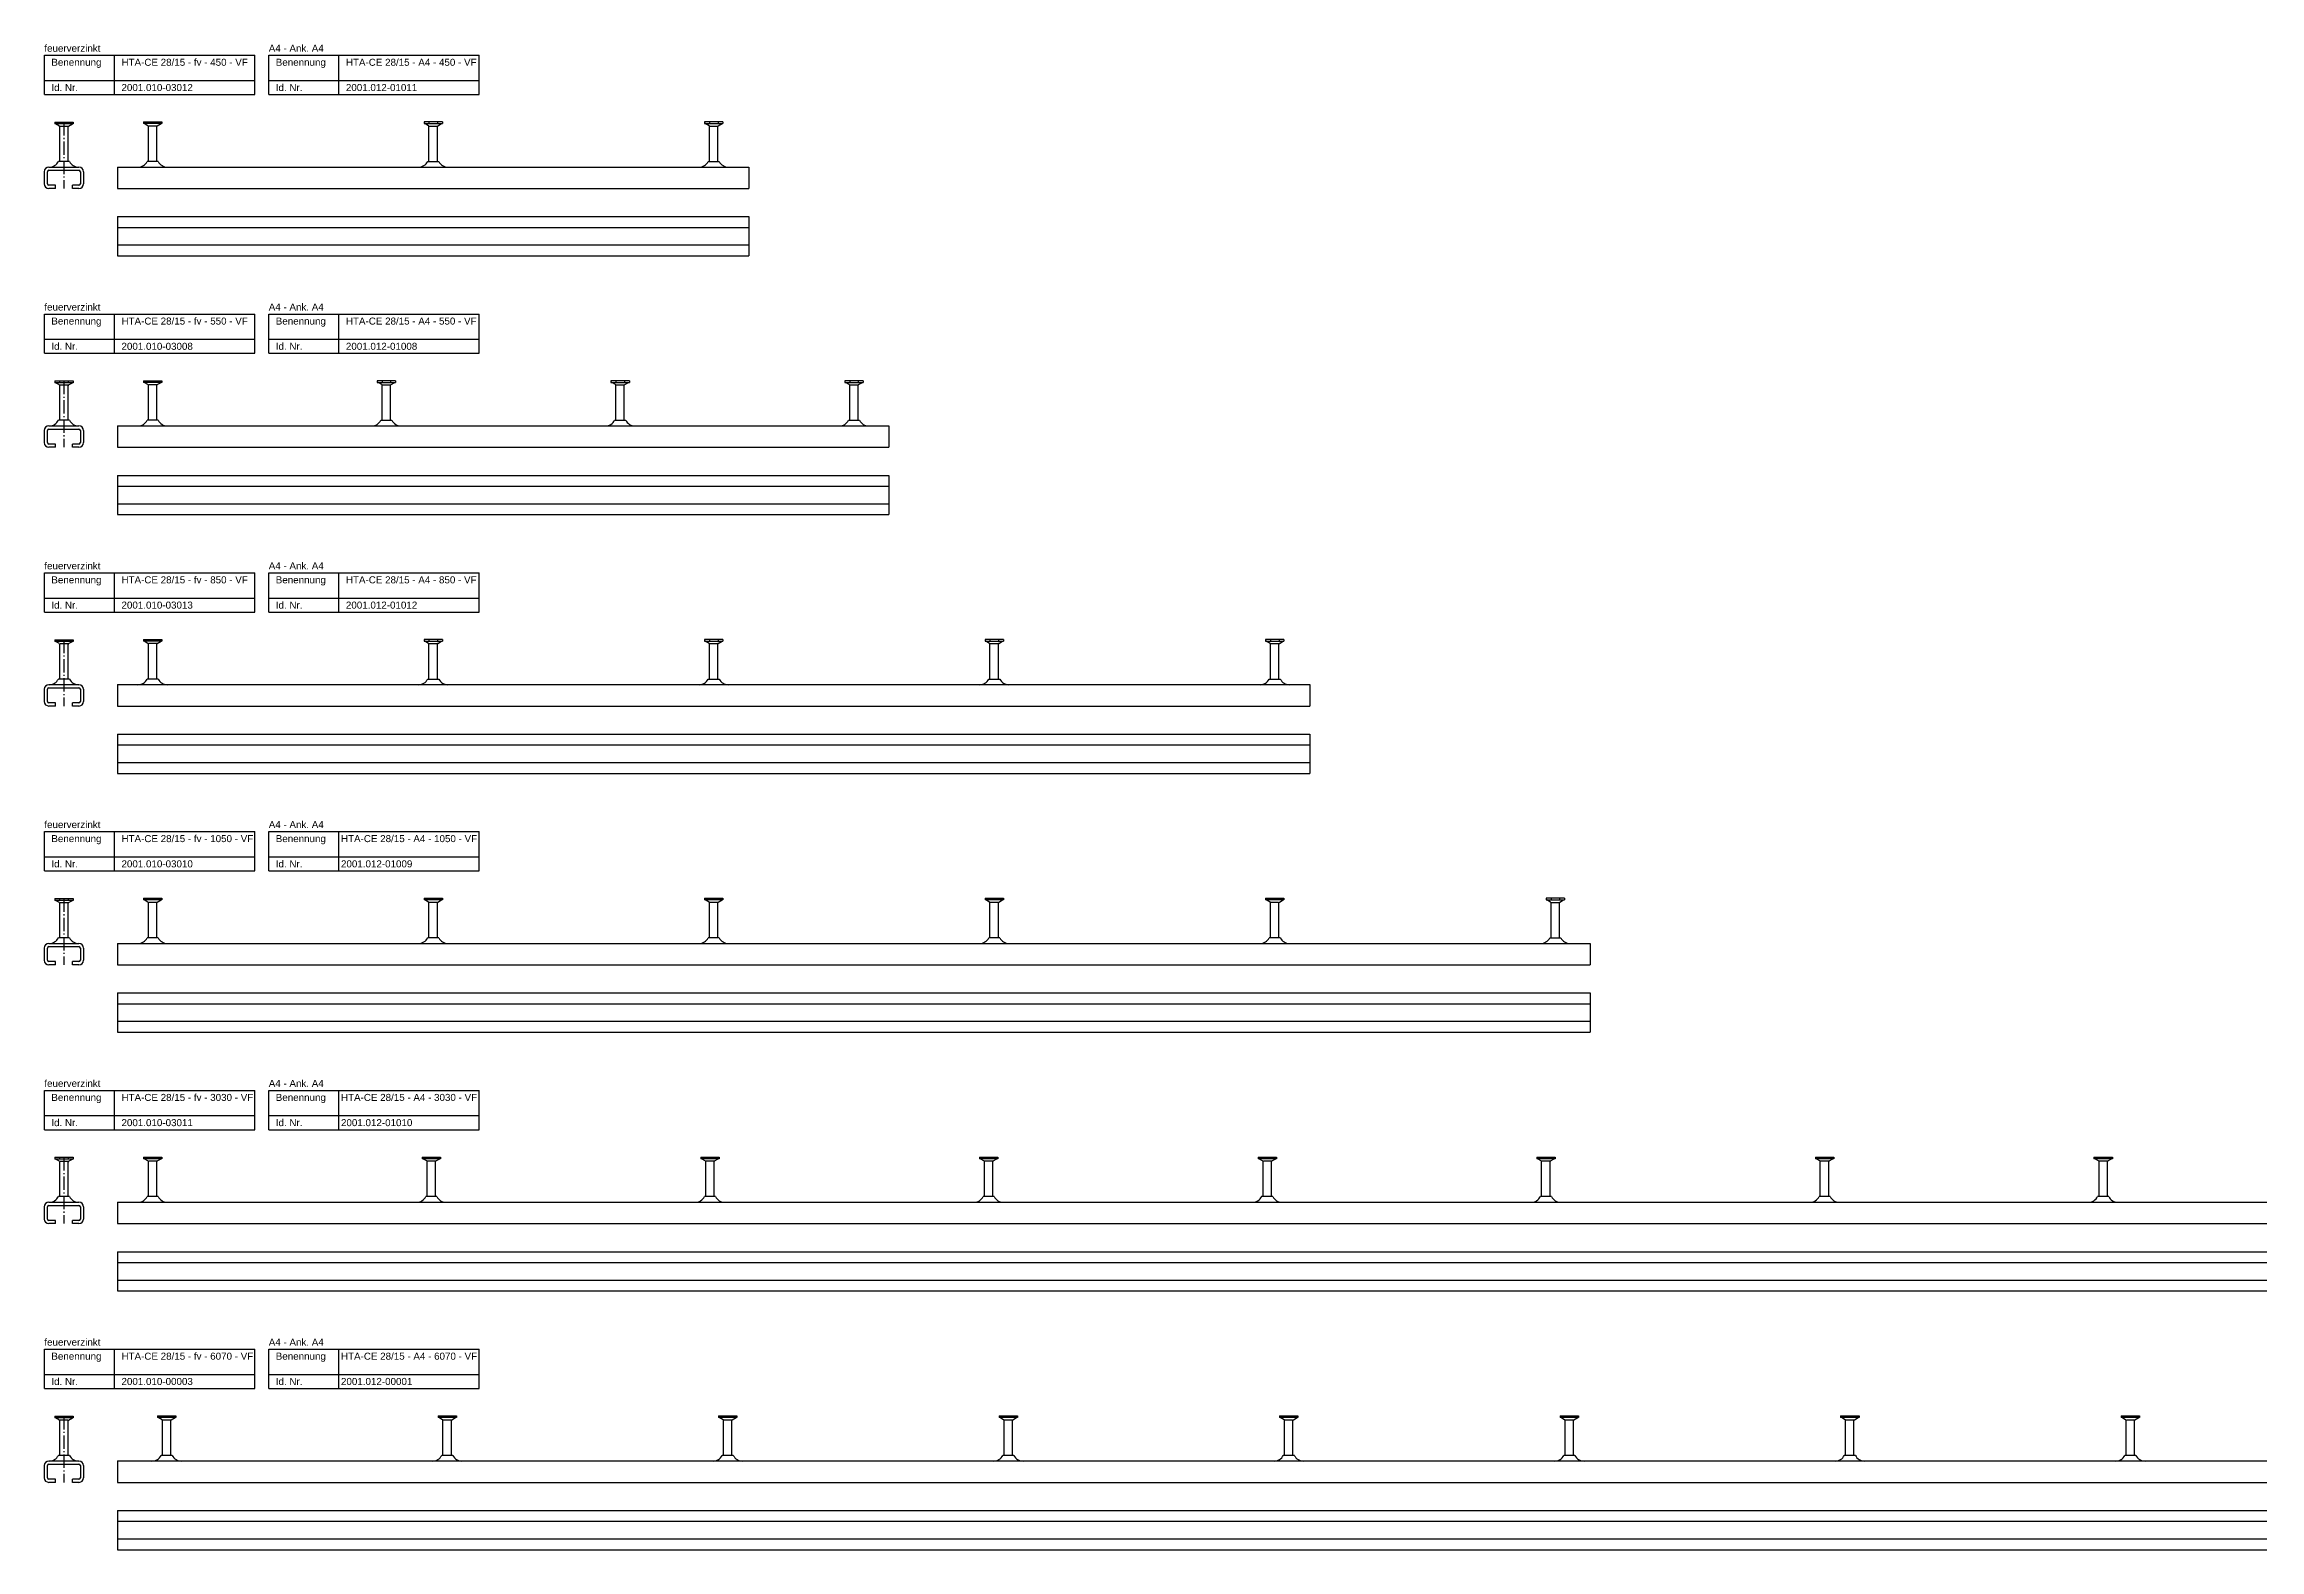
# Model space of a CAD drawing. Header units: millimetres. Extents: x 6200 to 12322, y 378 to 2559.
# Drawn here: x 6200 to 7780, y 378 to 1452 of the extents above; entities that cross this region are included whole.
import ezdxf

# ---------------------------------------------------------------- set-up
doc = ezdxf.new("R2010")
doc.units = ezdxf.units.MM
doc.header["$LTSCALE"] = 10
doc.linetypes.add('AM_DIN_G_W050x2', pattern=[6.875, 4.75, -0.875, 0.375, -0.875])
doc.layers.add('HALFEN', color=2, linetype='CONTINUOUS')
doc.styles.add('ARIAL50', font='arial.ttf', dxfattribs={"height": 5})

msp = doc.modelspace()

# ---------------------------------------------------------------- linework, layer by layer
at = {"layer": 'HALFEN'}
for p, q in [((6200.2, 1443.7), (6350.2, 1443.7)), ((6200.2, 1415.7), (6200.2, 1443.7)), ((6250.2, 1415.7), (6250.2, 1443.7)), ((6350.2, 1415.7), (6350.2, 1443.7)), ((6360.2, 1443.7), (6510.2, 1443.7)), ((6360.2, 1415.7), (6360.2, 1443.7)), ((6410.2, 1415.7), (6410.2, 1443.7)), ((6510.2, 1415.7), (6510.2, 1443.7)), ((6200.2, 1425.7), (6350.2, 1425.7)), ((6360.2, 1425.7), (6510.2, 1425.7)), ((6200.2, 1415.7), (6350.2, 1415.7)), ((6360.2, 1415.7), (6510.2, 1415.7)), ((6207.6, 1396), (6220.7, 1396)), ((6207.6, 1396), (6207.6, 1394.7)), ((6220.7, 1394.7), (6207.6, 1394.7)), ((6210.9, 1393.2), (6208.2, 1394.7)), ((6211.1, 1395.8), (6211.1, 1394.9)), ((6211.2, 1368), (6211.2, 1392.6)), ((6216.9, 1393), (6211.4, 1393)), ((6217.2, 1395.8), (6217.2, 1394.9)), ((6217.2, 1368), (6217.2, 1392.6)), ((6217.5, 1393.2), (6220.2, 1394.7)), ((6220.7, 1396), (6220.7, 1394.7)), ((6270.9, 1396.2), (6284, 1396.2)), ((6270.9, 1396.2), (6270.9, 1395)), ((6284, 1395), (6270.9, 1395)), ((6274.1, 1393.4), (6271.4, 1395)), ((6274.4, 1396.1), (6274.4, 1395.1)), ((6274.4, 1368), (6274.4, 1392.9)), ((6280.2, 1393.2), (6274.6, 1393.2)), ((6280.4, 1368), (6280.4, 1392.9)), ((6280.5, 1396.1), (6280.5, 1395.1)), ((6280.7, 1393.4), (6283.4, 1395)), ((6284, 1396.2), (6284, 1395)), ((6484, 1396.2), (6470.9, 1396.2)), ((6470.9, 1396.2), (6470.9, 1395)), ((6470.9, 1395), (6484, 1395)), ((6474.1, 1393.4), (6471.4, 1395)), ((6474.4, 1396.1), (6474.4, 1395.1)), ((6474.4, 1368), (6474.4, 1392.9)), ((6474.6, 1393.2), (6480.2, 1393.2)), ((6480.4, 1368), (6480.4, 1392.9)), ((6480.5, 1396.1), (6480.5, 1395.1)), ((6480.7, 1393.4), (6483.4, 1395)), ((6484, 1396.2), (6484, 1395)), ((6684, 1396.2), (6670.9, 1396.2)), ((6670.9, 1396.2), (6670.9, 1395)), ((6670.9, 1395), (6684, 1395)), ((6674.1, 1393.4), (6671.4, 1395)), ((6674.4, 1396.1), (6674.4, 1395.1)), ((6674.4, 1368), (6674.4, 1392.9)), ((6674.6, 1393.2), (6680.2, 1393.2)), ((6680.4, 1368), (6680.4, 1392.9)), ((6680.5, 1396.1), (6680.5, 1395.1)), ((6680.7, 1393.4), (6683.4, 1395)), ((6684, 1396.2), (6684, 1395)), ((6200.2, 1352), (6200.2, 1360.7)), ((6202.4, 1352), (6202.4, 1360.7)), ((6203.4, 1364), (6224.9, 1364)), ((6203.4, 1361.7), (6224.9, 1361.7)), ((6218.1, 1368), (6210.2, 1368)), ((6225.9, 1360.7), (6225.9, 1352)), ((6228.2, 1360.7), (6228.2, 1352)), ((6252.4, 1364), (6702.4, 1364)), ((6252.4, 1364), (6252.4, 1348.7)), ((6281.4, 1368), (6273.5, 1368)), ((6473.5, 1368), (6481.4, 1368)), ((6673.5, 1368), (6681.4, 1368)), ((6702.4, 1364), (6702.4, 1348.7)), ((6208.2, 1351), (6203.4, 1351)), ((6208.2, 1348.7), (6203.4, 1348.7)), ((6208.2, 1348.7), (6208.2, 1351)), ((6220.2, 1348.7), (6220.2, 1351)), ((6224.9, 1351), (6220.2, 1351)), ((6224.9, 1348.7), (6220.2, 1348.7)), ((6252.4, 1348.7), (6702.4, 1348.7)), ((6252.4, 1328.7), (6702.4, 1328.7)), ((6252.4, 1328.7), (6252.4, 1300.7)), ((6702.4, 1328.7), (6702.4, 1300.7)), ((6252.4, 1321), (6702.4, 1321)), ((6252.4, 1308.5), (6702.4, 1308.5)), ((6252.4, 1300.7), (6702.4, 1300.7)), ((6200.2, 1259.2), (6350.2, 1259.2)), ((6200.2, 1231.2), (6200.2, 1259.2)), ((6250.2, 1231.2), (6250.2, 1259.2)), ((6350.2, 1231.2), (6350.2, 1259.2)), ((6360.2, 1259.2), (6510.2, 1259.2)), ((6360.2, 1231.2), (6360.2, 1259.2)), ((6410.2, 1231.2), (6410.2, 1259.2)), ((6510.2, 1231.2), (6510.2, 1259.2)), ((6200.2, 1241.2), (6350.2, 1241.2)), ((6360.2, 1241.2), (6510.2, 1241.2)), ((6200.2, 1231.2), (6350.2, 1231.2)), ((6360.2, 1231.2), (6510.2, 1231.2)), ((6207.6, 1211.5), (6220.7, 1211.5)), ((6207.6, 1211.5), (6207.6, 1210.2)), ((6220.7, 1210.2), (6207.6, 1210.2)), ((6210.9, 1208.7), (6208.2, 1210.2)), ((6211.1, 1211.3), (6211.1, 1210.4)), ((6211.2, 1183.5), (6211.2, 1208.1)), ((6216.9, 1208.5), (6211.4, 1208.5)), ((6217.2, 1211.3), (6217.2, 1210.4)), ((6217.2, 1183.5), (6217.2, 1208.1)), ((6217.5, 1208.7), (6220.2, 1210.2)), ((6220.7, 1211.5), (6220.7, 1210.2)), ((6270.9, 1211.7), (6284, 1211.7)), ((6270.9, 1211.7), (6270.9, 1210.5)), ((6284, 1210.5), (6270.9, 1210.5)), ((6274.1, 1208.9), (6271.4, 1210.5)), ((6274.4, 1211.6), (6274.4, 1210.6)), ((6274.4, 1183.5), (6274.4, 1208.4)), ((6280.2, 1208.7), (6274.6, 1208.7)), ((6280.4, 1183.5), (6280.4, 1208.4)), ((6280.5, 1211.6), (6280.5, 1210.6)), ((6280.7, 1208.9), (6283.4, 1210.5)), ((6284, 1211.7), (6284, 1210.5)), ((6450.6, 1211.7), (6437.5, 1211.7)), ((6437.5, 1211.7), (6437.5, 1210.5)), ((6437.5, 1210.5), (6450.6, 1210.5)), ((6440.8, 1208.9), (6438.1, 1210.5)), ((6441, 1211.6), (6441, 1210.6)), ((6441.1, 1183.5), (6441.1, 1208.4)), ((6441.3, 1208.7), (6446.9, 1208.7)), ((6447.1, 1211.6), (6447.1, 1210.6)), ((6447.1, 1183.5), (6447.1, 1208.4)), ((6447.4, 1208.9), (6450.1, 1210.5)), ((6450.6, 1211.7), (6450.6, 1210.5)), ((6617.3, 1211.7), (6604.2, 1211.7)), ((6604.2, 1211.7), (6604.2, 1210.5)), ((6604.2, 1210.5), (6617.3, 1210.5)), ((6607.4, 1208.9), (6604.7, 1210.5)), ((6607.7, 1211.6), (6607.7, 1210.6)), ((6607.7, 1183.5), (6607.7, 1208.4)), ((6608, 1208.7), (6613.5, 1208.7)), ((6613.7, 1183.5), (6613.7, 1208.4)), ((6613.8, 1211.6), (6613.8, 1210.6)), ((6614, 1208.9), (6616.7, 1210.5)), ((6617.3, 1211.7), (6617.3, 1210.5)), ((6784, 1211.7), (6770.9, 1211.7)), ((6770.9, 1211.7), (6770.9, 1210.5)), ((6770.9, 1210.5), (6784, 1210.5)), ((6774.1, 1208.9), (6771.4, 1210.5)), ((6774.4, 1211.6), (6774.4, 1210.6)), ((6774.4, 1183.5), (6774.4, 1208.4)), ((6774.6, 1208.7), (6780.2, 1208.7)), ((6780.4, 1183.5), (6780.4, 1208.4)), ((6780.5, 1211.6), (6780.5, 1210.6)), ((6780.7, 1208.9), (6783.4, 1210.5)), ((6784, 1211.7), (6784, 1210.5)), ((6200.2, 1167.5), (6200.2, 1176.2)), ((6202.4, 1167.5), (6202.4, 1176.2)), ((6203.4, 1179.5), (6224.9, 1179.5)), ((6203.4, 1177.2), (6224.9, 1177.2)), ((6218.1, 1183.5), (6210.2, 1183.5)), ((6225.9, 1176.2), (6225.9, 1167.5)), ((6228.2, 1176.2), (6228.2, 1167.5)), ((6252.4, 1179.5), (6802.4, 1179.5)), ((6252.4, 1179.5), (6252.4, 1164.2)), ((6281.4, 1183.5), (6273.5, 1183.5)), ((6440.1, 1183.5), (6448, 1183.5)), ((6606.8, 1183.5), (6614.7, 1183.5)), ((6773.5, 1183.5), (6781.4, 1183.5)), ((6802.4, 1179.5), (6802.4, 1164.2)), ((6208.2, 1166.5), (6203.4, 1166.5)), ((6208.2, 1164.2), (6203.4, 1164.2)), ((6208.2, 1164.2), (6208.2, 1166.5)), ((6220.2, 1164.2), (6220.2, 1166.5)), ((6224.9, 1166.5), (6220.2, 1166.5)), ((6224.9, 1164.2), (6220.2, 1164.2)), ((6252.4, 1164.2), (6802.4, 1164.2)), ((6252.4, 1144.2), (6802.4, 1144.2)), ((6252.4, 1144.2), (6252.4, 1116.2)), ((6802.4, 1144.2), (6802.4, 1116.2)), ((6252.4, 1136.5), (6802.4, 1136.5)), ((6252.4, 1124), (6802.4, 1124)), ((6252.4, 1116.2), (6802.4, 1116.2)), ((6200.2, 1074.7), (6350.2, 1074.7)), ((6200.2, 1046.7), (6200.2, 1074.7)), ((6250.2, 1046.7), (6250.2, 1074.7)), ((6350.2, 1046.7), (6350.2, 1074.7)), ((6360.2, 1074.7), (6510.2, 1074.7)), ((6360.2, 1046.7), (6360.2, 1074.7)), ((6410.2, 1046.7), (6410.2, 1074.7)), ((6510.2, 1046.7), (6510.2, 1074.7)), ((6200.2, 1056.7), (6350.2, 1056.7)), ((6200.2, 1046.7), (6350.2, 1046.7)), ((6360.2, 1056.7), (6510.2, 1056.7)), ((6360.2, 1046.7), (6510.2, 1046.7)), ((6207.6, 1027), (6220.7, 1027)), ((6207.6, 1027), (6207.6, 1025.7)), ((6211.1, 1026.8), (6211.1, 1025.9)), ((6217.2, 1026.8), (6217.2, 1025.9)), ((6220.7, 1027), (6220.7, 1025.7)), ((6270.9, 1027.2), (6284, 1027.2)), ((6270.9, 1027.2), (6270.9, 1026)), ((6274.4, 1027.1), (6274.4, 1026.1)), ((6280.5, 1027.1), (6280.5, 1026.1)), ((6284, 1027.2), (6284, 1026)), ((6484, 1027.2), (6470.9, 1027.2)), ((6470.9, 1027.2), (6470.9, 1026)), ((6474.4, 1027.1), (6474.4, 1026.1)), ((6480.5, 1027.1), (6480.5, 1026.1)), ((6484, 1027.2), (6484, 1026)), ((6684, 1027.2), (6670.9, 1027.2)), ((6670.9, 1027.2), (6670.9, 1026)), ((6674.4, 1027.1), (6674.4, 1026.1)), ((6680.5, 1027.1), (6680.5, 1026.1)), ((6684, 1027.2), (6684, 1026)), ((6884, 1027.2), (6870.9, 1027.2)), ((6870.9, 1027.2), (6870.9, 1026)), ((6874.4, 1027.1), (6874.4, 1026.1)), ((6880.5, 1027.1), (6880.5, 1026.1)), ((6884, 1027.2), (6884, 1026)), ((7084, 1027.2), (7070.9, 1027.2)), ((7070.9, 1027.2), (7070.9, 1026)), ((7074.4, 1027.1), (7074.4, 1026.1)), ((7080.5, 1027.1), (7080.5, 1026.1)), ((7084, 1027.2), (7084, 1026)), ((6220.7, 1025.7), (6207.6, 1025.7)), ((6210.9, 1024.2), (6208.2, 1025.7)), ((6211.2, 999), (6211.2, 1023.6)), ((6216.9, 1024), (6211.4, 1024)), ((6217.2, 999), (6217.2, 1023.6)), ((6217.5, 1024.2), (6220.2, 1025.7)), ((6284, 1026), (6270.9, 1026)), ((6274.1, 1024.4), (6271.4, 1026)), ((6274.4, 999), (6274.4, 1023.9)), ((6280.2, 1024.2), (6274.6, 1024.2)), ((6280.4, 999), (6280.4, 1023.9)), ((6280.7, 1024.4), (6283.4, 1026)), ((6470.9, 1026), (6484, 1026)), ((6474.1, 1024.4), (6471.4, 1026)), ((6474.4, 999), (6474.4, 1023.9)), ((6474.6, 1024.2), (6480.2, 1024.2)), ((6480.4, 999), (6480.4, 1023.9)), ((6480.7, 1024.4), (6483.4, 1026)), ((6670.9, 1026), (6684, 1026)), ((6674.1, 1024.4), (6671.4, 1026)), ((6674.4, 999), (6674.4, 1023.9)), ((6674.6, 1024.2), (6680.2, 1024.2)), ((6680.4, 999), (6680.4, 1023.9)), ((6680.7, 1024.4), (6683.4, 1026)), ((6870.9, 1026), (6884, 1026)), ((6874.1, 1024.4), (6871.4, 1026)), ((6874.4, 999), (6874.4, 1023.9)), ((6874.6, 1024.2), (6880.2, 1024.2)), ((6880.4, 999), (6880.4, 1023.9)), ((6880.7, 1024.4), (6883.4, 1026)), ((7070.9, 1026), (7084, 1026)), ((7074.1, 1024.4), (7071.4, 1026)), ((7074.4, 999), (7074.4, 1023.9)), ((7074.6, 1024.2), (7080.2, 1024.2)), ((7080.4, 999), (7080.4, 1023.9)), ((7080.7, 1024.4), (7083.4, 1026)), ((6218.1, 999), (6210.2, 999)), ((6281.4, 999), (6273.5, 999)), ((6473.5, 999), (6481.4, 999)), ((6673.5, 999), (6681.4, 999)), ((6873.5, 999), (6881.4, 999)), ((7073.5, 999), (7081.4, 999)), ((6200.2, 983), (6200.2, 991.7)), ((6202.4, 983), (6202.4, 991.7)), ((6203.4, 995), (6224.9, 995)), ((6203.4, 992.7), (6224.9, 992.7)), ((6208.2, 982), (6203.4, 982)), ((6208.2, 979.7), (6203.4, 979.7)), ((6208.2, 979.7), (6208.2, 982)), ((6220.2, 979.7), (6220.2, 982)), ((6224.9, 982), (6220.2, 982)), ((6224.9, 979.7), (6220.2, 979.7)), ((6225.9, 991.7), (6225.9, 983)), ((6228.2, 991.7), (6228.2, 983)), ((6252.4, 995), (7102.4, 995)), ((6252.4, 995), (6252.4, 979.7)), ((6252.4, 979.7), (7102.4, 979.7)), ((7102.4, 995), (7102.4, 979.7)), ((6252.4, 959.7), (7102.4, 959.7)), ((6252.4, 959.7), (6252.4, 931.7)), ((6252.4, 952), (7102.4, 952)), ((7102.4, 959.7), (7102.4, 931.7)), ((6252.4, 939.5), (7102.4, 939.5)), ((6252.4, 931.7), (7102.4, 931.7)), ((6200.2, 890.2), (6350.2, 890.2)), ((6200.2, 862.2), (6200.2, 890.2)), ((6250.2, 862.2), (6250.2, 890.2)), ((6350.2, 862.2), (6350.2, 890.2)), ((6360.2, 890.2), (6510.2, 890.2)), ((6360.2, 862.2), (6360.2, 890.2)), ((6410.2, 862.2), (6410.2, 890.2)), ((6510.2, 862.2), (6510.2, 890.2)), ((6200.2, 872.2), (6350.2, 872.2)), ((6360.2, 872.2), (6510.2, 872.2)), ((6200.2, 862.2), (6350.2, 862.2)), ((6360.2, 862.2), (6510.2, 862.2)), ((6207.6, 842.5), (6220.7, 842.5)), ((6207.6, 842.5), (6207.6, 841.2)), ((6220.7, 841.2), (6207.6, 841.2)), ((6210.9, 839.7), (6208.2, 841.2)), ((6211.1, 842.3), (6211.1, 841.4)), ((6211.2, 814.5), (6211.2, 839.1)), ((6216.9, 839.5), (6211.4, 839.5)), ((6217.2, 842.3), (6217.2, 841.4)), ((6217.2, 814.5), (6217.2, 839.1)), ((6217.5, 839.7), (6220.2, 841.2)), ((6220.7, 842.5), (6220.7, 841.2)), ((6270.9, 842.7), (6284, 842.7)), ((6270.9, 842.7), (6270.9, 841.5)), ((6284, 841.5), (6270.9, 841.5)), ((6274.1, 839.9), (6271.4, 841.5)), ((6274.4, 842.6), (6274.4, 841.6)), ((6274.4, 814.5), (6274.4, 839.4)), ((6280.2, 839.7), (6274.6, 839.7)), ((6280.4, 814.5), (6280.4, 839.4)), ((6280.5, 842.6), (6280.5, 841.6)), ((6280.7, 839.9), (6283.4, 841.5)), ((6284, 842.7), (6284, 841.5)), ((6470.9, 842.7), (6484, 842.7)), ((6470.9, 842.7), (6470.9, 841.5)), ((6484, 841.5), (6470.9, 841.5)), ((6474.1, 839.9), (6471.4, 841.5)), ((6474.4, 842.6), (6474.4, 841.6)), ((6474.4, 814.5), (6474.4, 839.4)), ((6480.2, 839.7), (6474.6, 839.7)), ((6480.4, 814.5), (6480.4, 839.4)), ((6480.5, 842.6), (6480.5, 841.6)), ((6480.7, 839.9), (6483.4, 841.5)), ((6484, 842.7), (6484, 841.5)), ((6670.9, 842.7), (6684, 842.7)), ((6670.9, 842.7), (6670.9, 841.5)), ((6684, 841.5), (6670.9, 841.5)), ((6674.1, 839.9), (6671.4, 841.5)), ((6674.4, 842.6), (6674.4, 841.6)), ((6674.4, 814.5), (6674.4, 839.4)), ((6680.2, 839.7), (6674.6, 839.7)), ((6680.4, 814.5), (6680.4, 839.4)), ((6680.5, 842.6), (6680.5, 841.6)), ((6680.7, 839.9), (6683.4, 841.5)), ((6684, 842.7), (6684, 841.5)), ((6870.9, 842.7), (6884, 842.7)), ((6870.9, 842.7), (6870.9, 841.5)), ((6884, 841.5), (6870.9, 841.5)), ((6874.1, 839.9), (6871.4, 841.5)), ((6874.4, 842.6), (6874.4, 841.6)), ((6874.4, 814.5), (6874.4, 839.4)), ((6880.2, 839.7), (6874.6, 839.7)), ((6880.4, 814.5), (6880.4, 839.4)), ((6880.5, 842.6), (6880.5, 841.6)), ((6880.7, 839.9), (6883.4, 841.5)), ((6884, 842.7), (6884, 841.5)), ((7070.9, 842.7), (7084, 842.7)), ((7070.9, 842.7), (7070.9, 841.5)), ((7084, 841.5), (7070.9, 841.5)), ((7074.1, 839.9), (7071.4, 841.5)), ((7074.4, 842.6), (7074.4, 841.6)), ((7074.4, 814.5), (7074.4, 839.4)), ((7080.2, 839.7), (7074.6, 839.7)), ((7080.4, 814.5), (7080.4, 839.4)), ((7080.5, 842.6), (7080.5, 841.6)), ((7080.7, 839.9), (7083.4, 841.5)), ((7084, 842.7), (7084, 841.5)), ((7284, 842.7), (7270.9, 842.7)), ((7270.9, 842.7), (7270.9, 841.5)), ((7270.9, 841.5), (7284, 841.5)), ((7274.1, 839.9), (7271.4, 841.5)), ((7274.4, 842.6), (7274.4, 841.6)), ((7274.4, 814.5), (7274.4, 839.4)), ((7274.6, 839.7), (7280.2, 839.7)), ((7280.4, 814.5), (7280.4, 839.4)), ((7280.5, 842.6), (7280.5, 841.6)), ((7280.7, 839.9), (7283.4, 841.5)), ((7284, 842.7), (7284, 841.5)), ((6200.2, 798.5), (6200.2, 807.2)), ((6202.4, 798.5), (6202.4, 807.2)), ((6203.4, 810.5), (6224.9, 810.5)), ((6203.4, 808.2), (6224.9, 808.2)), ((6218.1, 814.5), (6210.2, 814.5)), ((6225.9, 807.2), (6225.9, 798.5)), ((6228.2, 807.2), (6228.2, 798.5)), ((6252.4, 810.5), (7302.4, 810.5)), ((6252.4, 810.5), (6252.4, 795.2)), ((6281.4, 814.5), (6273.5, 814.5)), ((6481.4, 814.5), (6473.5, 814.5)), ((6681.4, 814.5), (6673.5, 814.5)), ((6881.4, 814.5), (6873.5, 814.5)), ((7081.4, 814.5), (7073.5, 814.5)), ((7273.5, 814.5), (7281.4, 814.5)), ((7302.4, 810.5), (7302.4, 795.2)), ((6208.2, 797.5), (6203.4, 797.5)), ((6208.2, 795.2), (6203.4, 795.2)), ((6208.2, 795.2), (6208.2, 797.5)), ((6220.2, 795.2), (6220.2, 797.5)), ((6224.9, 797.5), (6220.2, 797.5)), ((6224.9, 795.2), (6220.2, 795.2)), ((6252.4, 795.2), (7302.4, 795.2)), ((6252.4, 775.2), (7302.4, 775.2)), ((6252.4, 775.2), (6252.4, 747.2)), ((7302.4, 775.2), (7302.4, 747.2)), ((6252.4, 767.5), (7302.4, 767.5)), ((6252.4, 755), (7302.4, 755)), ((6252.4, 747.2), (7302.4, 747.2)), ((6200.2, 705.7), (6350.2, 705.7)), ((6200.2, 677.7), (6200.2, 705.7)), ((6250.2, 677.7), (6250.2, 705.7)), ((6350.2, 677.7), (6350.2, 705.7)), ((6360.2, 705.7), (6510.2, 705.7)), ((6360.2, 677.7), (6360.2, 705.7)), ((6410.2, 677.7), (6410.2, 705.7)), ((6510.2, 677.7), (6510.2, 705.7)), ((6200.2, 687.7), (6350.2, 687.7)), ((6360.2, 687.7), (6510.2, 687.7)), ((6200.2, 677.7), (6350.2, 677.7)), ((6360.2, 677.7), (6510.2, 677.7)), ((6207.6, 658), (6220.7, 658)), ((6207.6, 658), (6207.6, 656.7)), ((6220.7, 656.7), (6207.6, 656.7)), ((6210.9, 655.2), (6208.2, 656.7)), ((6211.1, 657.8), (6211.1, 656.9)), ((6211.2, 630), (6211.2, 654.6)), ((6216.9, 655), (6211.4, 655)), ((6217.2, 657.8), (6217.2, 656.9)), ((6217.2, 630), (6217.2, 654.6)), ((6217.5, 655.2), (6220.2, 656.7)), ((6220.7, 658), (6220.7, 656.7)), ((6270.9, 658.2), (6284, 658.2)), ((6270.9, 658.2), (6270.9, 657)), ((6284, 657), (6270.9, 657)), ((6274.1, 655.4), (6271.4, 657)), ((6274.4, 658.1), (6274.4, 657.1)), ((6274.4, 630), (6274.4, 654.9)), ((6280.2, 655.2), (6274.6, 655.2)), ((6280.4, 630), (6280.4, 654.9)), ((6280.5, 658.1), (6280.5, 657.1)), ((6280.7, 655.4), (6283.4, 657)), ((6284, 658.2), (6284, 657)), ((6469.5, 658.2), (6482.6, 658.2)), ((6469.5, 658.2), (6469.5, 657)), ((6482.6, 657), (6469.5, 657)), ((6472.8, 655.4), (6470.1, 657)), ((6473, 658.1), (6473, 657.1)), ((6473.1, 630), (6473.1, 654.9)), ((6478.9, 655.2), (6473.3, 655.2)), ((6479.1, 658.1), (6479.1, 657.1)), ((6479.1, 630), (6479.1, 654.9)), ((6479.4, 655.4), (6482.1, 657)), ((6482.6, 658.2), (6482.6, 657)), ((6668.2, 658.2), (6681.3, 658.2)), ((6668.2, 658.2), (6668.2, 657)), ((6681.3, 657), (6668.2, 657)), ((6671.4, 655.4), (6668.7, 657)), ((6671.7, 658.1), (6671.7, 657.1)), ((6671.7, 630), (6671.7, 654.9)), ((6677.5, 655.2), (6672, 655.2)), ((6677.7, 630), (6677.7, 654.9)), ((6677.8, 658.1), (6677.8, 657.1)), ((6678, 655.4), (6680.7, 657)), ((6681.3, 658.2), (6681.3, 657)), ((6866.9, 658.2), (6880, 658.2)), ((6866.9, 658.2), (6866.9, 657)), ((6880, 657), (6866.9, 657)), ((6870.1, 655.4), (6867.4, 657)), ((6870.4, 658.1), (6870.4, 657.1)), ((6870.4, 630), (6870.4, 654.9)), ((6876.2, 655.2), (6870.6, 655.2)), ((6876.4, 630), (6876.4, 654.9)), ((6876.5, 658.1), (6876.5, 657.1)), ((6876.7, 655.4), (6879.4, 657)), ((6880, 658.2), (6880, 657)), ((7065.5, 658.2), (7078.6, 658.2)), ((7065.5, 658.2), (7065.5, 657)), ((7078.6, 657), (7065.5, 657)), ((7068.8, 655.4), (7066.1, 657)), ((7069, 658.1), (7069, 657.1)), ((7069.1, 630), (7069.1, 654.9)), ((7074.9, 655.2), (7069.3, 655.2)), ((7075.1, 658.1), (7075.1, 657.1)), ((7075.1, 630), (7075.1, 654.9)), ((7075.4, 655.4), (7078.1, 657)), ((7078.6, 658.2), (7078.6, 657)), ((7264.2, 658.2), (7277.3, 658.2)), ((7264.2, 658.2), (7264.2, 657)), ((7277.3, 657), (7264.2, 657)), ((7267.4, 655.4), (7264.7, 657)), ((7267.7, 658.1), (7267.7, 657.1)), ((7267.7, 630), (7267.7, 654.9)), ((7273.5, 655.2), (7268, 655.2)), ((7273.7, 630), (7273.7, 654.9)), ((7273.8, 658.1), (7273.8, 657.1)), ((7274, 655.4), (7276.7, 657)), ((7277.3, 658.2), (7277.3, 657)), ((7462.9, 658.2), (7476, 658.2)), ((7462.9, 658.2), (7462.9, 657)), ((7476, 657), (7462.9, 657)), ((7466.1, 655.4), (7463.4, 657)), ((7466.4, 658.1), (7466.4, 657.1)), ((7466.4, 630), (7466.4, 654.9)), ((7472.2, 655.2), (7466.6, 655.2)), ((7472.4, 630), (7472.4, 654.9)), ((7472.5, 658.1), (7472.5, 657.1)), ((7472.7, 655.4), (7475.4, 657)), ((7476, 658.2), (7476, 657)), ((7661.5, 658.2), (7674.6, 658.2)), ((7661.5, 658.2), (7661.5, 657)), ((7674.6, 657), (7661.5, 657)), ((7664.8, 655.4), (7662.1, 657)), ((7665, 658.1), (7665, 657.1)), ((7665.1, 630), (7665.1, 654.9)), ((7670.9, 655.2), (7665.3, 655.2)), ((7671.1, 658.1), (7671.1, 657.1)), ((7671.1, 630), (7671.1, 654.9)), ((7671.4, 655.4), (7674.1, 657)), ((7674.6, 658.2), (7674.6, 657)), ((6200.2, 614), (6200.2, 622.7)), ((6202.4, 614), (6202.4, 622.7)), ((6203.4, 626), (6224.9, 626)), ((6203.4, 623.7), (6224.9, 623.7)), ((6218.1, 630), (6210.2, 630)), ((6225.9, 622.7), (6225.9, 614)), ((6228.2, 622.7), (6228.2, 614)), ((6252.4, 626), (9282.4, 626)), ((6252.4, 626), (6252.4, 610.7)), ((6281.4, 630), (6273.5, 630)), ((6480, 630), (6472.1, 630)), ((6678.7, 630), (6670.8, 630)), ((6877.4, 630), (6869.5, 630)), ((7076, 630), (7068.1, 630)), ((7274.7, 630), (7266.8, 630)), ((7473.4, 630), (7465.5, 630)), ((7672, 630), (7664.1, 630)), ((6208.2, 613), (6203.4, 613)), ((6208.2, 610.7), (6203.4, 610.7)), ((6208.2, 610.7), (6208.2, 613)), ((6220.2, 610.7), (6220.2, 613)), ((6224.9, 613), (6220.2, 613)), ((6224.9, 610.7), (6220.2, 610.7)), ((6252.4, 610.7), (9282.4, 610.7)), ((6252.4, 590.7), (9282.4, 590.7)), ((6252.4, 590.7), (6252.4, 562.7)), ((6252.4, 583), (9282.4, 583)), ((6252.4, 570.5), (9282.4, 570.5)), ((6252.4, 562.7), (9282.4, 562.7)), ((6200.2, 521.2), (6350.2, 521.2)), ((6200.2, 493.2), (6200.2, 521.2)), ((6250.2, 493.2), (6250.2, 521.2)), ((6350.2, 493.2), (6350.2, 521.2)), ((6360.2, 521.2), (6510.2, 521.2)), ((6360.2, 493.2), (6360.2, 521.2)), ((6410.2, 493.2), (6410.2, 521.2)), ((6510.2, 493.2), (6510.2, 521.2)), ((6200.2, 503.2), (6350.2, 503.2)), ((6200.2, 493.2), (6350.2, 493.2)), ((6360.2, 503.2), (6510.2, 503.2)), ((6360.2, 493.2), (6510.2, 493.2)), ((6207.6, 473.5), (6220.7, 473.5)), ((6207.6, 473.5), (6207.6, 472.2)), ((6220.7, 472.2), (6207.6, 472.2)), ((6210.9, 470.7), (6208.2, 472.2)), ((6211.1, 473.3), (6211.1, 472.4)), ((6211.2, 445.5), (6211.2, 470.1)), ((6216.9, 470.5), (6211.4, 470.5)), ((6217.2, 473.3), (6217.2, 472.4)), ((6217.2, 445.5), (6217.2, 470.1)), ((6217.5, 470.7), (6220.2, 472.2)), ((6220.7, 473.5), (6220.7, 472.2)), ((6280.9, 473.7), (6294, 473.7)), ((6280.9, 473.7), (6280.9, 472.5)), ((6294, 472.5), (6280.9, 472.5)), ((6284.1, 470.9), (6281.4, 472.5)), ((6284.4, 473.6), (6284.4, 472.6)), ((6284.4, 445.5), (6284.4, 470.4)), ((6290.2, 470.7), (6284.6, 470.7)), ((6290.4, 445.5), (6290.4, 470.4)), ((6290.5, 473.6), (6290.5, 472.6)), ((6290.7, 470.9), (6293.4, 472.5)), ((6294, 473.7), (6294, 472.5)), ((6480.9, 473.7), (6494, 473.7)), ((6480.9, 473.7), (6480.9, 472.5)), ((6494, 472.5), (6480.9, 472.5)), ((6484.1, 470.9), (6481.4, 472.5)), ((6484.4, 473.6), (6484.4, 472.6)), ((6484.4, 445.5), (6484.4, 470.4)), ((6490.2, 470.7), (6484.6, 470.7)), ((6490.4, 445.5), (6490.4, 470.4)), ((6490.5, 473.6), (6490.5, 472.6)), ((6490.7, 470.9), (6493.4, 472.5)), ((6494, 473.7), (6494, 472.5)), ((6680.9, 473.7), (6694, 473.7)), ((6680.9, 473.7), (6680.9, 472.5)), ((6694, 472.5), (6680.9, 472.5)), ((6684.1, 470.9), (6681.4, 472.5)), ((6684.4, 473.6), (6684.4, 472.6)), ((6684.4, 445.5), (6684.4, 470.4)), ((6690.2, 470.7), (6684.6, 470.7)), ((6690.4, 445.5), (6690.4, 470.4)), ((6690.5, 473.6), (6690.5, 472.6)), ((6690.7, 470.9), (6693.4, 472.5)), ((6694, 473.7), (6694, 472.5)), ((6880.9, 473.7), (6894, 473.7)), ((6880.9, 473.7), (6880.9, 472.5)), ((6894, 472.5), (6880.9, 472.5)), ((6884.1, 470.9), (6881.4, 472.5)), ((6884.4, 473.6), (6884.4, 472.6)), ((6884.4, 445.5), (6884.4, 470.4)), ((6890.2, 470.7), (6884.6, 470.7)), ((6890.4, 445.5), (6890.4, 470.4)), ((6890.5, 473.6), (6890.5, 472.6)), ((6890.7, 470.9), (6893.4, 472.5)), ((6894, 473.7), (6894, 472.5)), ((7080.9, 473.7), (7094, 473.7)), ((7080.9, 473.7), (7080.9, 472.5)), ((7094, 472.5), (7080.9, 472.5)), ((7084.1, 470.9), (7081.4, 472.5)), ((7084.4, 473.6), (7084.4, 472.6)), ((7084.4, 445.5), (7084.4, 470.4)), ((7090.2, 470.7), (7084.6, 470.7)), ((7090.4, 445.5), (7090.4, 470.4)), ((7090.5, 473.6), (7090.5, 472.6)), ((7090.7, 470.9), (7093.4, 472.5)), ((7094, 473.7), (7094, 472.5)), ((7280.9, 473.7), (7294, 473.7)), ((7280.9, 473.7), (7280.9, 472.5)), ((7294, 472.5), (7280.9, 472.5)), ((7284.1, 470.9), (7281.4, 472.5)), ((7284.4, 473.6), (7284.4, 472.6)), ((7284.4, 445.5), (7284.4, 470.4)), ((7290.2, 470.7), (7284.6, 470.7)), ((7290.4, 445.5), (7290.4, 470.4)), ((7290.5, 473.6), (7290.5, 472.6)), ((7290.7, 470.9), (7293.4, 472.5)), ((7294, 473.7), (7294, 472.5)), ((7480.9, 473.7), (7494, 473.7)), ((7480.9, 473.7), (7480.9, 472.5)), ((7494, 472.5), (7480.9, 472.5)), ((7484.1, 470.9), (7481.4, 472.5)), ((7484.4, 473.6), (7484.4, 472.6)), ((7484.4, 445.5), (7484.4, 470.4)), ((7490.2, 470.7), (7484.6, 470.7)), ((7490.4, 445.5), (7490.4, 470.4)), ((7490.5, 473.6), (7490.5, 472.6)), ((7490.7, 470.9), (7493.4, 472.5)), ((7494, 473.7), (7494, 472.5)), ((7680.9, 473.7), (7694, 473.7)), ((7680.9, 473.7), (7680.9, 472.5)), ((7694, 472.5), (7680.9, 472.5)), ((7684.1, 470.9), (7681.4, 472.5)), ((7684.4, 473.6), (7684.4, 472.6)), ((7684.4, 445.5), (7684.4, 470.4)), ((7690.2, 470.7), (7684.6, 470.7)), ((7690.4, 445.5), (7690.4, 470.4)), ((7690.5, 473.6), (7690.5, 472.6)), ((7690.7, 470.9), (7693.4, 472.5)), ((7694, 473.7), (7694, 472.5)), ((6218.1, 445.5), (6210.2, 445.5)), ((6291.4, 445.5), (6283.5, 445.5)), ((6491.4, 445.5), (6483.5, 445.5)), ((6691.4, 445.5), (6683.5, 445.5)), ((6891.4, 445.5), (6883.5, 445.5)), ((7091.4, 445.5), (7083.5, 445.5)), ((7291.4, 445.5), (7283.5, 445.5)), ((7491.4, 445.5), (7483.5, 445.5)), ((7691.4, 445.5), (7683.5, 445.5)), ((6200.2, 429.5), (6200.2, 438.2)), ((6202.4, 429.5), (6202.4, 438.2)), ((6203.4, 441.5), (6224.9, 441.5)), ((6203.4, 439.2), (6224.9, 439.2)), ((6208.2, 428.5), (6203.4, 428.5)), ((6208.2, 426.2), (6208.2, 428.5)), ((6220.2, 426.2), (6220.2, 428.5)), ((6224.9, 428.5), (6220.2, 428.5)), ((6225.9, 438.2), (6225.9, 429.5)), ((6228.2, 438.2), (6228.2, 429.5)), ((6252.4, 441.5), (12322.4, 441.5)), ((6252.4, 441.5), (6252.4, 426.2)), ((6208.2, 426.2), (6203.4, 426.2)), ((6224.9, 426.2), (6220.2, 426.2)), ((6252.4, 426.2), (12322.4, 426.2)), ((6252.4, 406.2), (12322.4, 406.2)), ((6252.4, 406.2), (6252.4, 378.2)), ((6252.4, 398.5), (12322.4, 398.5)), ((6252.4, 386), (12322.4, 386)), ((6252.4, 378.2), (12322.4, 378.2))]:
    msp.add_line(p, q, dxfattribs=at)
at = {"layer": 'HALFEN', "color": 1, "linetype": 'AM_DIN_G_W050x2', "ltscale": 0.2}
for p, q in [((6214.2, 1396), (6214.2, 1348.7)), ((6214.2, 1211.5), (6214.2, 1164.2)), ((6214.2, 1027), (6214.2, 979.7)), ((6214.2, 842.5), (6214.2, 795.2)), ((6214.2, 658), (6214.2, 610.7)), ((6214.2, 473.5), (6214.2, 426.2))]:
    msp.add_line(p, q, dxfattribs=at)
at = {"layer": 'HALFEN'}
for centre, radius, start, end in [((6210.6, 1392.6), 0.6, 0, 60), ((6217.8, 1392.6), 0.6, 120, 180), ((6273.8, 1392.9), 0.6, 0, 60), ((6281, 1392.9), 0.6, 120, 180), ((6473.8, 1392.9), 0.6, 0, 60), ((6481, 1392.9), 0.6, 120, 180), ((6673.8, 1392.9), 0.6, 0, 60), ((6681, 1392.9), 0.6, 120, 180), ((6203.4, 1360.7), 3.25, 90, 180), ((6203.4, 1360.7), 1, 90, 180), ((6203.8, 1371.1), 7.14, 268.7969, 333.9123), ((6224.5, 1371.1), 7.14, 206.0877, 271.2031), ((6224.9, 1360.7), 3.25, 0, 90), ((6224.9, 1360.7), 1, 0, 90), ((6267.1, 1371.1), 7.14, 268.7969, 333.9123), ((6287.8, 1371.1), 7.14, 206.0877, 271.2031), ((6467.1, 1371.1), 7.14, 268.7969, 333.9123), ((6487.8, 1371.1), 7.14, 206.0877, 271.2031), ((6667.1, 1371.1), 7.14, 268.7969, 333.9123), ((6687.8, 1371.1), 7.14, 206.0877, 271.2031), ((6203.4, 1352), 3.25, 180, 270), ((6203.4, 1352), 1, 180, 270), ((6224.9, 1352), 3.25, 270, 0), ((6224.9, 1352), 1, 270, 0), ((6210.6, 1208.1), 0.6, 0, 60), ((6217.8, 1208.1), 0.6, 120, 180), ((6273.8, 1208.4), 0.6, 0, 60), ((6281, 1208.4), 0.6, 120, 180), ((6440.5, 1208.4), 0.6, 0, 60), ((6447.7, 1208.4), 0.6, 120, 180), ((6607.1, 1208.4), 0.6, 0, 60), ((6614.3, 1208.4), 0.6, 120, 180), ((6773.8, 1208.4), 0.6, 0, 60), ((6781, 1208.4), 0.6, 120, 180), ((6203.4, 1176.2), 3.25, 90, 180), ((6203.4, 1176.2), 1, 90, 180), ((6203.8, 1186.6), 7.14, 268.7969, 333.9123), ((6224.5, 1186.6), 7.14, 206.0877, 271.2031), ((6224.9, 1176.2), 3.25, 0, 90), ((6224.9, 1176.2), 1, 0, 90), ((6267.1, 1186.6), 7.14, 268.7969, 333.9123), ((6287.8, 1186.6), 7.14, 206.0877, 271.2031), ((6433.7, 1186.6), 7.14, 268.7969, 333.9123), ((6454.4, 1186.6), 7.14, 206.0877, 271.2031), ((6600.4, 1186.6), 7.14, 268.7969, 333.9123), ((6621.1, 1186.6), 7.14, 206.0877, 271.2031), ((6767.1, 1186.6), 7.14, 268.7969, 333.9123), ((6787.8, 1186.6), 7.14, 206.0877, 271.2031), ((6203.4, 1167.5), 3.25, 180, 270), ((6203.4, 1167.5), 1, 180, 270), ((6224.9, 1167.5), 3.25, 270, 0), ((6224.9, 1167.5), 1, 270, 0), ((6210.6, 1023.6), 0.6, 0, 60), ((6217.8, 1023.6), 0.6, 120, 180), ((6273.8, 1023.9), 0.6, 0, 60), ((6281, 1023.9), 0.6, 120, 180), ((6473.8, 1023.9), 0.6, 0, 60), ((6481, 1023.9), 0.6, 120, 180), ((6673.8, 1023.9), 0.6, 0, 60), ((6681, 1023.9), 0.6, 120, 180), ((6873.8, 1023.9), 0.6, 0, 60), ((6881, 1023.9), 0.6, 120, 180), ((7073.8, 1023.9), 0.6, 0, 60), ((7081, 1023.9), 0.6, 120, 180), ((6203.8, 1002.1), 7.14, 268.7969, 333.9123), ((6224.5, 1002.1), 7.14, 206.0877, 271.2031), ((6267.1, 1002.1), 7.14, 268.7969, 333.9123), ((6287.8, 1002.1), 7.14, 206.0877, 271.2031), ((6467.1, 1002.1), 7.14, 268.7969, 333.9123), ((6487.8, 1002.1), 7.14, 206.0877, 271.2031), ((6667.1, 1002.1), 7.14, 268.7969, 333.9123), ((6687.8, 1002.1), 7.14, 206.0877, 271.2031), ((6867.1, 1002.1), 7.14, 268.7969, 333.9123), ((6887.8, 1002.1), 7.14, 206.0877, 271.2031), ((7067.1, 1002.1), 7.14, 268.7969, 333.9123), ((7087.8, 1002.1), 7.14, 206.0877, 271.2031), ((6203.4, 991.7), 3.25, 90, 180), ((6203.4, 983), 3.25, 180, 270), ((6203.4, 991.7), 1, 90, 180), ((6203.4, 983), 1, 180, 270), ((6224.9, 991.7), 3.25, 0, 90), ((6224.9, 991.7), 1, 0, 90), ((6224.9, 983), 3.25, 270, 0), ((6224.9, 983), 1, 270, 0), ((6210.6, 839.1), 0.6, 0, 60), ((6217.8, 839.1), 0.6, 120, 180), ((6273.8, 839.4), 0.6, 0, 60), ((6281, 839.4), 0.6, 120, 180), ((6473.8, 839.4), 0.6, 0, 60), ((6481, 839.4), 0.6, 120, 180), ((6673.8, 839.4), 0.6, 0, 60), ((6681, 839.4), 0.6, 120, 180), ((6873.8, 839.4), 0.6, 0, 60), ((6881, 839.4), 0.6, 120, 180), ((7073.8, 839.4), 0.6, 0, 60), ((7081, 839.4), 0.6, 120, 180), ((7273.8, 839.4), 0.6, 0, 60), ((7281, 839.4), 0.6, 120, 180), ((6203.4, 807.2), 3.25, 90, 180), ((6203.4, 807.2), 1, 90, 180), ((6203.8, 817.6), 7.14, 268.7969, 333.9123), ((6224.5, 817.6), 7.14, 206.0877, 271.2031), ((6224.9, 807.2), 3.25, 0, 90), ((6224.9, 807.2), 1, 0, 90), ((6267.1, 817.6), 7.14, 268.7969, 333.9123), ((6287.8, 817.6), 7.14, 206.0877, 271.2031), ((6467.1, 817.6), 7.14, 268.7969, 333.9123), ((6487.8, 817.6), 7.14, 206.0877, 271.2031), ((6667.1, 817.6), 7.14, 268.7969, 333.9123), ((6687.8, 817.6), 7.14, 206.0877, 271.2031), ((6867.1, 817.6), 7.14, 268.7969, 333.9123), ((6887.8, 817.6), 7.14, 206.0877, 271.2031), ((7067.1, 817.6), 7.14, 268.7969, 333.9123), ((7087.8, 817.6), 7.14, 206.0877, 271.2031), ((7267.1, 817.6), 7.14, 268.7969, 333.9123), ((7287.8, 817.6), 7.14, 206.0877, 271.2031), ((6203.4, 798.5), 3.25, 180, 270), ((6203.4, 798.5), 1, 180, 270), ((6224.9, 798.5), 3.25, 270, 0), ((6224.9, 798.5), 1, 270, 0), ((6210.6, 654.6), 0.6, 0, 60), ((6217.8, 654.6), 0.6, 120, 180), ((6273.8, 654.9), 0.6, 0, 60), ((6281, 654.9), 0.6, 120, 180), ((6472.5, 654.9), 0.6, 0, 60), ((6479.7, 654.9), 0.6, 120, 180), ((6671.1, 654.9), 0.6, 0, 60), ((6678.3, 654.9), 0.6, 120, 180), ((6869.8, 654.9), 0.6, 0, 60), ((6877, 654.9), 0.6, 120, 180), ((7068.5, 654.9), 0.6, 0, 60), ((7075.7, 654.9), 0.6, 120, 180), ((7267.1, 654.9), 0.6, 0, 60), ((7274.3, 654.9), 0.6, 120, 180), ((7465.8, 654.9), 0.6, 0, 60), ((7473, 654.9), 0.6, 120, 180), ((7664.5, 654.9), 0.6, 0, 60), ((7671.7, 654.9), 0.6, 120, 180), ((6203.4, 622.7), 3.25, 90, 180), ((6203.4, 622.7), 1, 90, 180), ((6203.8, 633.1), 7.14, 268.7969, 333.9123), ((6224.5, 633.1), 7.14, 206.0877, 271.2031), ((6224.9, 622.7), 3.25, 0, 90), ((6224.9, 622.7), 1, 0, 90), ((6267.1, 633.1), 7.14, 268.7969, 333.9123), ((6287.8, 633.1), 7.14, 206.0877, 271.2031), ((6465.7, 633.1), 7.14, 268.7969, 333.9123), ((6486.4, 633.1), 7.14, 206.0877, 271.2031), ((6664.4, 633.1), 7.14, 268.7969, 333.9123), ((6685.1, 633.1), 7.14, 206.0877, 271.2031), ((6863.1, 633.1), 7.14, 268.7969, 333.9123), ((6883.8, 633.1), 7.14, 206.0877, 271.2031), ((7061.7, 633.1), 7.14, 268.7969, 333.9123), ((7082.4, 633.1), 7.14, 206.0877, 271.2031), ((7260.4, 633.1), 7.14, 268.7969, 333.9123), ((7281.1, 633.1), 7.14, 206.0877, 271.2031), ((7459.1, 633.1), 7.14, 268.7969, 333.9123), ((7479.8, 633.1), 7.14, 206.0877, 271.2031), ((7657.7, 633.1), 7.14, 268.7969, 333.9123), ((7678.4, 633.1), 7.14, 206.0877, 271.2031), ((6203.4, 614), 3.25, 180, 270), ((6203.4, 614), 1, 180, 270), ((6224.9, 614), 3.25, 270, 0), ((6224.9, 614), 1, 270, 0), ((6210.6, 470.1), 0.6, 0, 60), ((6217.8, 470.1), 0.6, 120, 180), ((6283.8, 470.4), 0.6, 0, 60), ((6291, 470.4), 0.6, 120, 180), ((6483.8, 470.4), 0.6, 0, 60), ((6491, 470.4), 0.6, 120, 180), ((6683.8, 470.4), 0.6, 0, 60), ((6691, 470.4), 0.6, 120, 180), ((6883.8, 470.4), 0.6, 0, 60), ((6891, 470.4), 0.6, 120, 180), ((7083.8, 470.4), 0.6, 0, 60), ((7091, 470.4), 0.6, 120, 180), ((7283.8, 470.4), 0.6, 0, 60), ((7291, 470.4), 0.6, 120, 180), ((7483.8, 470.4), 0.6, 0, 60), ((7491, 470.4), 0.6, 120, 180), ((7683.8, 470.4), 0.6, 0, 60), ((7691, 470.4), 0.6, 120, 180), ((6203.8, 448.6), 7.14, 268.7969, 333.9123), ((6224.5, 448.6), 7.14, 206.0877, 271.2031), ((6277.1, 448.6), 7.14, 268.7969, 333.9123), ((6297.8, 448.6), 7.14, 206.0877, 271.2031), ((6477.1, 448.6), 7.14, 268.7969, 333.9123), ((6497.8, 448.6), 7.14, 206.0877, 271.2031), ((6677.1, 448.6), 7.14, 268.7969, 333.9123), ((6697.8, 448.6), 7.14, 206.0877, 271.2031), ((6877.1, 448.6), 7.14, 268.7969, 333.9123), ((6897.8, 448.6), 7.14, 206.0877, 271.2031), ((7077.1, 448.6), 7.14, 268.7969, 333.9123), ((7097.8, 448.6), 7.14, 206.0877, 271.2031), ((7277.1, 448.6), 7.14, 268.7969, 333.9123), ((7297.8, 448.6), 7.14, 206.0877, 271.2031), ((7477.1, 448.6), 7.14, 268.7969, 333.9123), ((7497.8, 448.6), 7.14, 206.0877, 271.2031), ((7677.1, 448.6), 7.14, 268.7969, 333.9123), ((7697.8, 448.6), 7.14, 206.0877, 271.2031), ((6203.4, 438.2), 3.25, 90, 180), ((6203.4, 429.5), 3.25, 180, 270), ((6203.4, 438.2), 1, 90, 180), ((6203.4, 429.5), 1, 180, 270), ((6224.9, 438.2), 3.25, 0, 90), ((6224.9, 438.2), 1, 0, 90), ((6224.9, 429.5), 3.25, 270, 0), ((6224.9, 429.5), 1, 270, 0)]:
    msp.add_arc(centre, radius, start, end, dxfattribs=at)

# ---------------------------------------------------------------- texts
at = {"layer": 'HALFEN', "style": 'ARIAL50'}
for s, p in [('feuerverzinkt', (6200.2, 1446.2)), ('Benennung', (6205.2, 1436.2)), ('HTA-CE 28/15 - fv - 450 - VF', (6255.2, 1436.2)), ('A4 - Ank. A4', (6360.2, 1446.2)), ('Benennung', (6365.2, 1436.2)), ('HTA-CE 28/15 - A4 - 450 - VF', (6415.2, 1436.2)), ('Id. Nr.', (6205.2, 1418.2)), ('2001.010-03012', (6255.2, 1418.2)), ('Id. Nr.', (6365.2, 1418.2)), ('2001.012-01011', (6415.2, 1418.2)), ('feuerverzinkt', (6200.2, 1261.7)), ('A4 - Ank. A4', (6360.2, 1261.7)), ('Benennung', (6205.2, 1251.7)), ('HTA-CE 28/15 - fv - 550 - VF', (6255.2, 1251.7)), ('Benennung', (6365.2, 1251.7)), ('HTA-CE 28/15 - A4 - 550 - VF', (6415.2, 1251.7)), ('Id. Nr.', (6205.2, 1233.7)), ('2001.010-03008', (6255.2, 1233.7)), ('Id. Nr.', (6365.2, 1233.7)), ('2001.012-01008', (6415.2, 1233.7)), ('feuerverzinkt', (6200.2, 1077.2)), ('A4 - Ank. A4', (6360.2, 1077.2)), ('Benennung', (6205.2, 1067.2)), ('HTA-CE 28/15 - fv - 850 - VF', (6255.2, 1067.2)), ('Benennung', (6365.2, 1067.2)), ('HTA-CE 28/15 - A4 - 850 - VF', (6415.2, 1067.2)), ('Id. Nr.', (6205.2, 1049.2)), ('2001.010-03013', (6255.2, 1049.2)), ('Id. Nr.', (6365.2, 1049.2)), ('2001.012-01012', (6415.2, 1049.2)), ('feuerverzinkt', (6200.2, 892.7)), ('Benennung', (6205.2, 882.7)), ('HTA-CE 28/15 - fv - 1050 - VF', (6255.2, 882.7)), ('A4 - Ank. A4', (6360.2, 892.7)), ('Benennung', (6365.2, 882.7)), ('HTA-CE 28/15 - A4 - 1050 - VF', (6411.7, 882.7)), ('Id. Nr.', (6205.2, 864.7)), ('2001.010-03010', (6255.2, 864.7)), ('Id. Nr.', (6365.2, 864.7)), ('2001.012-01009', (6411.7, 864.7)), ('feuerverzinkt', (6200.2, 708.2)), ('A4 - Ank. A4', (6360.2, 708.2)), ('Benennung', (6205.2, 698.2)), ('HTA-CE 28/15 - fv - 3030 - VF', (6255.2, 698.2)), ('Benennung', (6365.2, 698.2)), ('HTA-CE 28/15 - A4 - 3030 - VF', (6411.7, 698.2)), ('Id. Nr.', (6205.2, 680.2)), ('2001.010-03011', (6255.2, 680.2)), ('Id. Nr.', (6365.2, 680.2)), ('2001.012-01010', (6411.7, 680.2)), ('feuerverzinkt', (6200.2, 523.7)), ('A4 - Ank. A4', (6360.2, 523.7)), ('Benennung', (6205.2, 513.7)), ('HTA-CE 28/15 - fv - 6070 - VF', (6255.2, 513.7)), ('Benennung', (6365.2, 513.7)), ('HTA-CE 28/15 - A4 - 6070 - VF', (6411.7, 513.7)), ('Id. Nr.', (6205.2, 495.7)), ('2001.010-00003', (6255.2, 495.7)), ('Id. Nr.', (6365.2, 495.7)), ('2001.012-00001', (6411.7, 495.7))]:
    msp.add_text(s, height=5, dxfattribs=at).set_placement(p)

doc.saveas('drawing.dxf')
